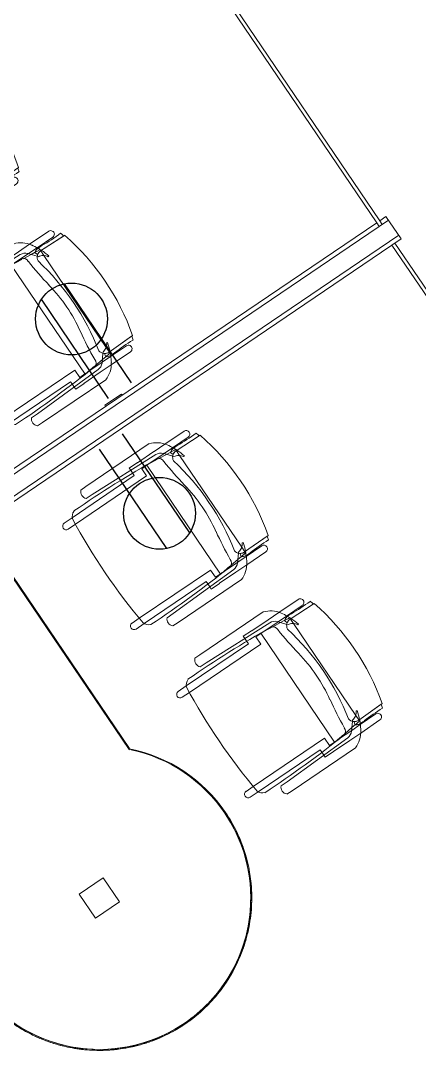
# Model space of a CAD drawing. Header units: inches. Extents: x -13 to 4331, y -638 to 2885.
# Drawn here: x 2731.1 to 2786.1, y 1077.8 to 1219.7 of the extents above; entities that cross this region are included whole.
import ezdxf

# ---------------------------------------------------------------- set-up
doc = ezdxf.new("R2010")
doc.units = ezdxf.units.IN
doc.header["$MEASUREMENT"] = 0
for name, color, linetype, lineweight in [('A-ANNO-NOTE', 131, 'Continuous', 30), ('A-WALL', 113, 'Continuous', 9), ('A-WALL-PATT', 111, 'Continuous', 13), ('E-ELEC-FIXT', 91, 'Continuous', 9), ('I-FURN', 30, 'Continuous', 9), ('I-FURN-PNLS', 30, 'Continuous', 9), ('I-WALL', 2, 'Continuous', 13)]:
    doc.layers.add(name, color=color, linetype=linetype, lineweight=lineweight)
pattern_1 = [(0, (0, 0), (30.72, 7.68), [1.267, -21.773, 1.267, -21.773, -122.88]), (0, (0, 0), (30.72, 7.68), [-46.08, 1.267, -44.813, 1.267, -21.773, -53.76]), (0, (0, 0), (30.72, 7.68), [-115.2, 1.267, -14.093, 1.267, -37.133]), (120, (11.52, 3.84), (-22.011075, 22.7643), [1.267, -21.773, 1.267, -21.773, -122.88]), (120, (11.52, 3.84), (-22.011075, 22.7643), [-46.08, 1.267, -44.813, 1.267, -21.773, -53.76]), (120, (11.52, 3.84), (-22.011075, 22.7643), [-115.2, 1.267, -14.093, 1.267, -37.133]), (240, (15.36, 19.2), (-8.708925, -30.4443), [1.267, -21.773, 1.267, -21.773, -122.88]), (240, (15.36, 19.2), (-8.708925, -30.4443), [-46.08, 1.267, -44.813, 1.267, -21.773, -53.76]), (240, (15.36, 19.2), (-8.708925, -30.4443), [-115.2, 1.267, -14.093, 1.267, -37.133])]

# ---------------------------------------------------------------- blocks, each defined once
blk = doc.blocks.new('Zira Wksta 12 - Type 1-5189151-FIRST FLOOR POWER _ SIGNAL')
at = {"layer": 'I-FURN'}
for p, q in [((-53, 17), (-53, 13)), ((-49, 17), (-53, 17)), ((-53, 17), (-49, 17)), ((-53, 13), (-53, 17)), ((-49, 13), (-49, 17)), ((-49, 17), (-49, 13)), ((-53, 13), (-49, 13)), ((-49, 13), (-53, 13))]:
    blk.add_line(p, q, dxfattribs=at)
at = {"layer": 'I-FURN-PNLS'}
for p, q in [((-0.12, 0.12), (-36.35, 0.12)), ((-36.35, 0.12), (-0.12, 0.12)), ((-36.35, 0.12), (-0.12, 0.12)), ((-0.12, 0.12), (-36.35, 0.12)), ((-36.3, 0), (0, 0)), ((-36.3, 0), (0, 0)), ((-36.3, 0), (0, 0)), ((0, 0), (-36.3, 0))]:
    blk.add_line(p, q, dxfattribs=at)
for radius, start, end in [(21, 90, 270), (21, 90, 270), (20.87, 90, 180), (20.87, 90, 180), (20.87, 98.1818, 163.6364), (21, 110.1031, 115.1473), (21, 110.1031, 115.1473), (20.87, 114.5455, 180), (21, 118.7187, 123.5308), (21, 118.7187, 123.5308), (21, 115.1473, 118.7187), (21, 115.1473, 118.7187), (21, 127.228, 131.915), (21, 127.228, 131.915), (21, 123.5308, 127.228), (21, 123.5308, 127.228), (21, 131.915, 135.6889), (21, 131.915, 135.6889), (21, 140.3, 144.1238), (21, 140.3, 144.1238), (21, 135.6889, 140.3), (21, 139.0909, 140.3), (21, 135.6889, 139.0909), (21, 144.1238, 148.6861), (21, 144.1238, 147.2727), (21, 148.6861, 150.2368), (21, 148.6861, 150.2368), (21, 147.2727, 148.6861), (21, 152.5432, 157.0735), (21, 152.5432, 157.0735), (21, 150.2859, 152.5432), (21, 150.2859, 152.5432), (21, 157.0735, 158.9402), (21, 157.0735, 158.9402), (21, 160.9524, 165.4626), (21, 160.9524, 165.4626), (21, 159.046, 160.9524), (21, 159.046, 160.9524), (20.87, 163.6364, 180), (21, 165.4626, 169.3548), (21, 165.4626, 169.3548), (21, 169.3548, 173.8538), (21, 169.3548, 173.8538), (21, 173.8538, 177.7523), (21, 173.8538, 177.7523), (21, 177.7523, 180), (21, 177.7523, 180), (21, 180, 182.2477), (21, 180, 182.2477), (20.87, 180, 204.5455), (20.87, 180, 270), (20.87, 180, 270), (20.87, 180, 270), (21, 182.2477, 186.1462), (21, 182.2477, 186.1462), (21, 186.1462, 190.6452), (21, 186.1462, 190.6452), (21, 190.6452, 194.5374), (21, 190.6452, 194.5374), (21, 194.5374, 199.0476), (21, 194.5374, 199.0476), (21, 199.0476, 201.0598), (21, 199.0476, 201.0598), (21, 201.1303, 202.9265), (21, 201.1303, 202.9265), (21, 202.9265, 207.4568), (21, 202.9265, 207.4568), (20.87, 204.5455, 270), (21, 207.4568, 211.3139), (21, 207.4568, 211.3139), (21, 211.3139, 215.8762), (21, 211.3139, 215.8762), (21, 215.8762, 219.7), (21, 215.8762, 219.7), (21, 219.7, 224.3111), (21, 219.7, 224.3111), (21, 224.3111, 228.085), (21, 224.3111, 228.085), (21, 270, 314.4153), (20.88, 314.1273, 314.3662), (20.88, 314.1273, 314.3662), (20.88, 314.1273, 314.3662), (20.88, 314.1273, 314.3662), (21, 228.085, 232.772), (21, 228.085, 232.772), (21, 270, 314.4153), (21, 270, 314.4153), (21, 270, 314.4153), (20.88, 270, 313.753), (20.88, 270, 313.753), (20.88, 270, 313.753), (20.88, 270, 313.753), (21, 232.772, 236.4692), (21, 232.772, 236.4692), (21, 236.4692, 241.2813), (21, 236.4692, 241.2813), (21, 241.2813, 244.8527), (21, 241.2813, 244.8527), (21, 244.8527, 249.8969), (21, 244.8527, 249.8969), (21, 249.8969, 253.2356), (21, 249.8969, 253.2356), (21, 253.2356, 258.8316), (21, 253.2356, 258.8316), (21, 258.8316, 261.618), (21, 258.8316, 261.618), (21, 261.618, 270), (21, 261.618, 270)]:
    blk.add_arc((-51, 15), radius, start, end, dxfattribs=at)
blk = doc.blocks.new('F-Haworth_Chair_X99-Seminar - X99 Seminar Chair with Glides-5021971-FIRST FLOOR POWER _ SIGNAL')
at = {"layer": 'I-FURN'}
for p, q in [((-8.34, 11.52), (-8.42, 7.57)), ((-8.42, 7.57), (-8.34, 11.37)), ((8.42, 7.57), (8.34, 11.52)), ((8.34, 11.37), (8.42, 7.57)), ((-10.04, 10.02), (-10.04, 6.81)), ((-9.04, 7.4), (-9.04, 10.02)), ((9.04, 10.02), (9.04, 7.4)), ((10.04, 6.81), (10.04, 10.02)), ((-9.04, 5.99), (-9.04, 7.4)), ((-8.62, 7.42), (-8.68, 6.91)), ((-8.6, 7.6), (-8.62, 7.43)), ((-8.49, 7.6), (-8.56, 7.6)), ((-7.65, 7.6), (-8.4, 7.6)), ((7.65, 7.6), (-7.65, 7.6)), ((-7.18, 7.99), (-7.21, 8.13)), ((7.21, 8.13), (7.18, 7.99)), ((8.4, 7.6), (7.65, 7.6)), ((8.56, 7.6), (8.49, 7.6)), ((8.62, 7.43), (8.6, 7.6)), ((8.68, 6.91), (8.62, 7.42)), ((9.04, 7.4), (9.04, 5.99)), ((-10.04, 6.81), (-10.04, 5)), ((-9.13, 5.92), (-8.07, 6.77)), ((-9.04, 3.62), (-9.04, 5.99)), ((-8.75, 6.22), (-8.88, 4.99)), ((-8.68, 6.87), (-8.75, 6.22)), ((-8.61, 6.81), (-8.23, 6.95)), ((-8.07, 6.77), (-7.95, 6.87)), ((7.95, 6.87), (8.07, 6.77)), ((8.07, 6.77), (9.13, 5.92)), ((8.23, 6.95), (8.61, 6.81)), ((8.75, 6.22), (8.68, 6.87)), ((8.88, 4.99), (8.75, 6.22)), ((9.04, 5.99), (9.04, 3.62)), ((10.04, 5), (10.04, 6.81)), ((-11.32, 5.06), (-11.32, -5.48)), ((-10.04, 4.99), (-10.04, 2.27)), ((-9.92, -5.36), (-9.57, 4.97)), ((-8.9, 4.8), (-9.07, 3.2)), ((-8.88, 4.99), (-8.89, 4.91)), ((8.89, 4.91), (8.88, 4.99)), ((9.07, 3.2), (8.9, 4.8)), ((9.57, 4.97), (9.92, -5.36)), ((10.04, 2.27), (10.04, 4.99)), ((11.32, -5.48), (11.32, 5.06)), ((-9.07, 3.2), (-9.07, 3.12)), ((-9.07, 3.12), (9.07, 3.12)), ((-9.04, 3.43), (-9.04, 3.62)), ((-9.04, 3.12), (-9.04, 3.43)), ((-9.04, 2.27), (-9.04, 3.12)), ((9.04, 3.62), (9.04, 3.43)), ((9.04, 3.43), (9.04, 3.12)), ((9.04, 3.12), (9.04, 2.27)), ((9.07, 3.12), (9.07, 3.2)), ((-10.04, 2.27), (-10.07, 2.27)), ((-10.07, 2.27), (-10.07, 0.89)), ((-7.83, 2.27), (-9.04, 2.27)), ((-7.83, -9.57), (-7.83, 2.27)), ((9.04, 2.27), (7.83, 2.27)), ((7.83, 2.27), (7.83, -9.57)), ((10.07, 2.27), (10.04, 2.27)), ((10.07, 0.89), (10.07, 2.27)), ((-10.07, 0.89), (-9.71, 0.89)), ((-9.71, 0.89), (-9.2, 0.89)), ((-9.2, 0.89), (-8.82, 0.89)), ((-8.82, 0.89), (-8.82, -9.44)), ((8.82, 0.89), (9.2, 0.89)), ((8.82, -9.44), (8.82, 0.89)), ((9.2, 0.89), (9.71, 0.89)), ((9.71, 0.89), (10.07, 0.89)), ((-11.32, -5.48), (-11.3, -6.32)), ((-9.92, -6.36), (-9.92, -5.36)), ((9.92, -5.36), (9.92, -6.36)), ((11.3, -6.32), (11.32, -5.48)), ((-8.82, -9.44), (-8.82, -10.78)), ((-7.83, -10.78), (-7.83, -9.57)), ((7.83, -9.57), (7.83, -10.78)), ((8.82, -10.78), (8.82, -9.44))]:
    blk.add_line(p, q, dxfattribs=at)
for centre, radius, start, end in [((0, -20.73), 33.17, 104.5766, 105.5522), ((0, -20.29), 32.89, 75.3075, 104.696), ((0, -20.73), 33.17, 74.4478, 75.4234), ((-9.54, 10.02), 0.498, 360, 180), ((-36.06, 10.03), 27.2, 355.9857, 2.5118), ((36.06, 10.03), 27.2, 177.4882, 184.0143), ((9.54, 10.02), 0.498, 360, 180), ((-4.71, -1.15), 9.61, 116.0036, 121.9522), ((-5.2, 7.86), 3.74, 175.9857, 189.9064), ((-4.71, -1.15), 9.61, 113.5094, 116.0036), ((-8.28, 7.33), 0.613, 189.9064, 237.4573), ((-4.71, -1.15), 9.61, 112.927, 113.3607), ((-4.71, -1.15), 9.61, 105.0666, 112.7369), ((-7.37, 7.55), 1.05, 178.8214, 214.7998), ((-7.37, 7.55), 1.05, 178.8214, 264.0446), ((-6.55, 6.76), 1.38, 147.5752, 174.9122), ((-6.55, 6.76), 1.38, 117.0503, 145.9813), ((0, -26.49), 33.83, 77.2285, 102.7715), ((6.55, 6.76), 1.38, 34.0187, 62.9497), ((4.71, -1.15), 9.61, 67.2631, 74.9334), ((7.37, 7.55), 1.05, 275.9554, 1.1786), ((6.55, 6.76), 1.38, 5.0878, 32.4248), ((7.37, 7.55), 1.05, 325.2002, 1.1786), ((4.71, -1.15), 9.61, 66.6393, 67.073), ((4.71, -1.15), 9.61, 63.9964, 66.4906), ((8.28, 7.33), 0.613, 302.5427, 350.0936), ((5.2, 7.86), 3.74, 350.0936, 4.0143), ((4.71, -1.15), 9.61, 58.0478, 63.9964), ((-7.87, 3.92), 3.63, 121.9522, 161.8211), ((-8.18, 4.9), 1.39, 132.8922, 177.1987), ((-11.32, 48.08), 42.84, 274.2301, 280.0233), ((0, -15.97), 22.19, 79.9767, 100.0233), ((11.32, 48.08), 42.84, 259.9767, 265.7699), ((8.18, 4.9), 1.39, 2.8013, 47.1078), ((7.87, 3.92), 3.63, 18.1789, 58.0478), ((144.06, -7.32), 153.52, 175.4787, 180.5251), ((-8.24, 4.59), 0.763, 84.2338, 165.7662), ((8.24, 4.59), 0.763, 14.2338, 95.7662), ((-144.06, -7.32), 153.52, 359.4749, 4.5213), ((-10.58, -5.68), 0.956, 221.8901, 314.1099), ((10.58, -5.68), 0.956, 225.8901, 318.1099), ((-8.21, -8.28), 1.31, 200.0433, 249.9567), ((0, 75.01), 84.96, 264.1475, 275.8525), ((8.21, -8.28), 1.31, 290.0433, 339.9567), ((-8.32, -10.78), 0.495, 180, 360), ((8.32, -10.78), 0.495, 180, 360)]:
    blk.add_arc(centre, radius, start, end, dxfattribs=at)
blk = doc.blocks.new('F-Haworth_Chair_X99-Seminar - X99 Seminar Chair with Glides-V4-FIRST FLOOR POWER _ SIGNAL')
at = {"layer": 'I-FURN'}
for p, q in [((-8.34, 11.52), (-8.42, 7.57)), ((-8.42, 7.57), (-8.34, 11.37)), ((8.42, 7.57), (8.34, 11.52)), ((8.34, 11.37), (8.42, 7.57)), ((-10.04, 10.02), (-10.04, 6.81)), ((-9.04, 7.4), (-9.04, 10.02)), ((9.04, 10.02), (9.04, 7.4)), ((10.04, 6.81), (10.04, 10.02)), ((-9.04, 5.99), (-9.04, 7.4)), ((-8.62, 7.42), (-8.68, 6.91)), ((-8.6, 7.6), (-8.62, 7.43)), ((-8.49, 7.6), (-8.56, 7.6)), ((-7.65, 7.6), (-8.4, 7.6)), ((7.65, 7.6), (-7.65, 7.6)), ((-7.18, 7.99), (-7.21, 8.13)), ((7.21, 8.13), (7.18, 7.99)), ((8.4, 7.6), (7.65, 7.6)), ((8.56, 7.6), (8.49, 7.6)), ((8.62, 7.43), (8.6, 7.6)), ((8.68, 6.91), (8.62, 7.42)), ((9.04, 7.4), (9.04, 5.99)), ((-10.04, 6.81), (-10.04, 5)), ((-9.13, 5.92), (-8.07, 6.77)), ((-9.04, 3.62), (-9.04, 5.99)), ((-8.75, 6.22), (-8.88, 4.99)), ((-8.68, 6.87), (-8.75, 6.22)), ((-8.61, 6.81), (-8.23, 6.95)), ((-8.07, 6.77), (-7.95, 6.87)), ((7.95, 6.87), (8.07, 6.77)), ((8.07, 6.77), (9.13, 5.92)), ((8.23, 6.95), (8.61, 6.81)), ((8.75, 6.22), (8.68, 6.87)), ((8.88, 4.99), (8.75, 6.22)), ((9.04, 5.99), (9.04, 3.62)), ((10.04, 5), (10.04, 6.81)), ((-11.32, 5.06), (-11.32, -5.48)), ((-10.04, 4.99), (-10.04, 2.27)), ((-9.92, -5.36), (-9.57, 4.97)), ((-8.9, 4.8), (-9.07, 3.2)), ((-8.88, 4.99), (-8.89, 4.91)), ((8.89, 4.91), (8.88, 4.99)), ((9.07, 3.2), (8.9, 4.8)), ((9.57, 4.97), (9.92, -5.36)), ((10.04, 2.27), (10.04, 4.99)), ((11.32, -5.48), (11.32, 5.06)), ((-9.07, 3.2), (-9.07, 3.12)), ((-9.07, 3.12), (9.07, 3.12)), ((-9.04, 3.43), (-9.04, 3.62)), ((-9.04, 3.12), (-9.04, 3.43)), ((-9.04, 2.27), (-9.04, 3.12)), ((9.04, 3.62), (9.04, 3.43)), ((9.04, 3.43), (9.04, 3.12)), ((9.04, 3.12), (9.04, 2.27)), ((9.07, 3.12), (9.07, 3.2)), ((-10.04, 2.27), (-10.07, 2.27)), ((-10.07, 2.27), (-10.07, 0.89)), ((-7.83, 2.27), (-9.04, 2.27)), ((-7.83, -9.57), (-7.83, 2.27)), ((9.04, 2.27), (7.83, 2.27)), ((7.83, 2.27), (7.83, -9.57)), ((10.07, 2.27), (10.04, 2.27)), ((10.07, 0.89), (10.07, 2.27)), ((-10.07, 0.89), (-9.71, 0.89)), ((-9.71, 0.89), (-9.2, 0.89)), ((-9.2, 0.89), (-8.82, 0.89)), ((-8.82, 0.89), (-8.82, -9.44)), ((8.82, 0.89), (9.2, 0.89)), ((8.82, -9.44), (8.82, 0.89)), ((9.2, 0.89), (9.71, 0.89)), ((9.71, 0.89), (10.07, 0.89)), ((-11.32, -5.48), (-11.3, -6.32)), ((-9.92, -6.36), (-9.92, -5.36)), ((9.92, -5.36), (9.92, -6.36)), ((11.3, -6.32), (11.32, -5.48)), ((-8.82, -9.44), (-8.82, -10.78)), ((-7.83, -10.78), (-7.83, -9.57)), ((7.83, -9.57), (7.83, -10.78)), ((8.82, -10.78), (8.82, -9.44))]:
    blk.add_line(p, q, dxfattribs=at)
for centre, radius, start, end in [((0, -20.73), 33.17, 104.5766, 105.5522), ((0, -20.29), 32.89, 75.3075, 104.696), ((0, -20.73), 33.17, 74.4478, 75.4234), ((-9.54, 10.02), 0.498, 360, 180), ((-36.06, 10.03), 27.2, 355.9857, 2.5118), ((36.06, 10.03), 27.2, 177.4882, 184.0143), ((9.54, 10.02), 0.498, 360, 180), ((-4.71, -1.15), 9.61, 116.0036, 121.9522), ((-5.2, 7.86), 3.74, 175.9857, 189.9064), ((-4.71, -1.15), 9.61, 113.5094, 116.0036), ((-8.28, 7.33), 0.613, 189.9064, 237.4573), ((-4.71, -1.15), 9.61, 112.927, 113.3607), ((-4.71, -1.15), 9.61, 105.0666, 112.7369), ((-7.37, 7.55), 1.05, 178.8214, 214.7998), ((-7.37, 7.55), 1.05, 178.8214, 264.0446), ((-6.55, 6.76), 1.38, 147.5752, 174.9122), ((-6.55, 6.76), 1.38, 117.0503, 145.9813), ((0, -26.49), 33.83, 77.2285, 102.7715), ((6.55, 6.76), 1.38, 34.0187, 62.9497), ((4.71, -1.15), 9.61, 67.2631, 74.9334), ((7.37, 7.55), 1.05, 275.9554, 1.1786), ((6.55, 6.76), 1.38, 5.0878, 32.4248), ((7.37, 7.55), 1.05, 325.2002, 1.1786), ((4.71, -1.15), 9.61, 66.6393, 67.073), ((4.71, -1.15), 9.61, 63.9964, 66.4906), ((8.28, 7.33), 0.613, 302.5427, 350.0936), ((5.2, 7.86), 3.74, 350.0936, 4.0143), ((4.71, -1.15), 9.61, 58.0478, 63.9964), ((-7.87, 3.92), 3.63, 121.9522, 161.8211), ((-8.18, 4.9), 1.39, 132.8922, 177.1987), ((-11.32, 48.08), 42.84, 274.2301, 280.0233), ((0, -15.97), 22.19, 79.9767, 100.0233), ((11.32, 48.08), 42.84, 259.9767, 265.7699), ((8.18, 4.9), 1.39, 2.8013, 47.1078), ((7.87, 3.92), 3.63, 18.1789, 58.0478), ((144.06, -7.32), 153.52, 175.4787, 180.5251), ((-8.24, 4.59), 0.763, 84.2338, 165.7662), ((8.24, 4.59), 0.763, 14.2338, 95.7662), ((-144.06, -7.32), 153.52, 359.4749, 4.5213), ((-10.58, -5.68), 0.956, 221.8901, 314.1099), ((10.58, -5.68), 0.956, 225.8901, 318.1099), ((-8.21, -8.28), 1.31, 200.0433, 249.9567), ((0, 75.01), 84.96, 264.1475, 275.8525), ((8.21, -8.28), 1.31, 290.0433, 339.9567), ((-8.32, -10.78), 0.495, 180, 360), ((8.32, -10.78), 0.495, 180, 360)]:
    blk.add_arc(centre, radius, start, end, dxfattribs=at)
blk = doc.blocks.new('F-Haworth_Chair_X99-Seminar - X99 Seminar Chair with Glides-5082672-FIRST FLOOR POWER _ SIGNAL')
at = {"layer": 'I-FURN'}
for p, q in [((-8.82, 9.44), (-8.82, 10.78)), ((-7.83, 10.78), (-7.83, 9.57)), ((7.83, 9.57), (7.83, 10.78)), ((8.82, 10.78), (8.82, 9.45)), ((-8.82, -0.89), (-8.82, 9.44)), ((-7.83, 9.57), (-7.83, -2.27)), ((7.83, -2.27), (7.83, 9.57)), ((8.82, 9.44), (8.82, -0.89)), ((-11.32, 5.48), (-11.3, 6.32)), ((-9.92, 6.36), (-9.92, 5.36)), ((9.92, 5.36), (9.92, 6.36)), ((11.3, 6.32), (11.32, 5.48)), ((-11.32, -5.06), (-11.32, 5.48)), ((-9.92, 5.36), (-9.57, -4.97)), ((9.57, -4.97), (9.92, 5.36)), ((11.32, 5.48), (11.32, -5.06)), ((-10.07, -0.89), (-9.71, -0.89)), ((-10.07, -2.27), (-10.07, -0.89)), ((-9.71, -0.89), (-9.2, -0.89)), ((-9.2, -0.89), (-8.82, -0.89)), ((8.82, -0.89), (9.2, -0.89)), ((9.2, -0.89), (9.71, -0.89)), ((9.71, -0.89), (10.07, -0.89)), ((10.07, -0.89), (10.07, -2.27)), ((-10.04, -2.27), (-10.07, -2.27)), ((-10.04, -4.99), (-10.04, -2.27)), ((-9.04, -2.27), (-9.04, -3.12)), ((-7.83, -2.27), (-9.04, -2.27)), ((9.04, -2.27), (7.83, -2.27)), ((9.04, -3.12), (9.04, -2.27)), ((10.04, -2.27), (10.04, -4.99)), ((10.07, -2.27), (10.04, -2.27)), ((-9.07, -3.12), (9.07, -3.12)), ((-9.07, -3.2), (-9.07, -3.12)), ((-8.9, -4.8), (-9.07, -3.2)), ((-9.04, -3.12), (-9.04, -3.43)), ((-9.04, -3.43), (-9.04, -3.62)), ((-9.04, -3.62), (-9.04, -5.99)), ((9.07, -3.2), (8.9, -4.8)), ((9.04, -3.43), (9.04, -3.12)), ((9.04, -3.62), (9.04, -3.43)), ((9.04, -5.99), (9.04, -3.62)), ((9.07, -3.12), (9.07, -3.2)), ((-10.04, -6.81), (-10.04, -5)), ((-8.88, -4.99), (-8.89, -4.91)), ((-8.75, -6.22), (-8.88, -4.99)), ((8.88, -4.99), (8.75, -6.22)), ((8.89, -4.91), (8.88, -4.99)), ((10.04, -5), (10.04, -6.81)), ((-10.04, -10.02), (-10.04, -6.81)), ((-9.13, -5.92), (-8.07, -6.77)), ((-9.04, -5.99), (-9.04, -7.4)), ((-8.68, -6.87), (-8.75, -6.22)), ((-8.62, -7.42), (-8.68, -6.91)), ((-8.61, -6.81), (-8.23, -6.95)), ((-8.07, -6.77), (-7.95, -6.87)), ((7.95, -6.87), (8.07, -6.77)), ((8.07, -6.77), (9.13, -5.92)), ((8.23, -6.95), (8.61, -6.81)), ((8.68, -6.91), (8.62, -7.42)), ((8.75, -6.22), (8.68, -6.87)), ((9.04, -7.4), (9.04, -5.99)), ((10.04, -6.81), (10.04, -10.02)), ((-9.04, -7.4), (-9.04, -10.02)), ((-8.6, -7.6), (-8.62, -7.43)), ((-8.49, -7.6), (-8.56, -7.6)), ((-8.42, -7.57), (-8.34, -11.37)), ((-8.34, -11.52), (-8.42, -7.57)), ((-7.65, -7.6), (-8.4, -7.6)), ((7.65, -7.6), (-7.65, -7.6)), ((-7.18, -7.99), (-7.21, -8.13)), ((7.21, -8.13), (7.18, -7.99)), ((8.4, -7.6), (7.65, -7.6)), ((8.34, -11.37), (8.42, -7.57)), ((8.42, -7.57), (8.34, -11.52)), ((8.56, -7.6), (8.49, -7.6)), ((8.62, -7.43), (8.6, -7.6)), ((9.04, -10.02), (9.04, -7.4))]:
    blk.add_line(p, q, dxfattribs=at)
for centre, radius, start, end in [((-8.32, 10.78), 0.495, 0, 180), ((0, -75.01), 84.96, 84.1475, 95.8525), ((8.32, 10.78), 0.495, 0, 180), ((-8.21, 8.28), 1.31, 110.0433, 159.9567), ((144.06, 7.32), 153.52, 179.4749, 184.5213), ((8.21, 8.28), 1.31, 20.0433, 69.9567), ((-144.06, 7.32), 153.52, 355.4787, 0.5251), ((-10.58, 5.68), 0.956, 45.8901, 138.1099), ((10.58, 5.68), 0.956, 41.8901, 134.1099), ((-7.87, -3.92), 3.63, 198.1789, 238.0478), ((-8.18, -4.9), 1.39, 182.8013, 227.1078), ((-8.24, -4.59), 0.763, 194.2338, 275.7662), ((-11.32, -48.08), 42.84, 79.9767, 85.7699), ((11.32, -48.08), 42.84, 94.2301, 100.0233), ((8.24, -4.59), 0.763, 264.2338, 345.7662), ((8.18, -4.9), 1.39, 312.8922, 357.1987), ((7.87, -3.92), 3.63, 301.9522, 341.8211), ((-4.71, 1.15), 9.61, 238.0478, 243.9964), ((-8.28, -7.33), 0.613, 122.5427, 170.0936), ((-7.37, -7.55), 1.05, 95.9554, 181.1786), ((-7.37, -7.55), 1.05, 145.2002, 181.1786), ((-6.55, -6.76), 1.38, 185.0878, 212.4248), ((0, 26.49), 33.83, 257.2285, 282.7715), ((0, 15.97), 22.19, 259.9767, 280.0233), ((7.37, -7.55), 1.05, 358.8214, 84.0446), ((6.55, -6.76), 1.38, 327.5752, 354.9122), ((7.37, -7.55), 1.05, 358.8214, 34.7998), ((8.28, -7.33), 0.613, 9.9064, 57.4573), ((4.71, 1.15), 9.61, 296.0036, 301.9522), ((-5.2, -7.86), 3.74, 170.0936, 184.0143), ((-36.06, -10.03), 27.2, 357.4882, 4.0143), ((-4.71, 1.15), 9.61, 243.9964, 246.4906), ((-4.71, 1.15), 9.61, 246.6393, 247.073), ((-4.71, 1.15), 9.61, 247.2631, 254.9334), ((-6.55, -6.76), 1.38, 214.0187, 242.9497), ((6.55, -6.76), 1.38, 297.0503, 325.9813), ((4.71, 1.15), 9.61, 285.0666, 292.7369), ((4.71, 1.15), 9.61, 292.927, 293.3607), ((4.71, 1.15), 9.61, 293.5094, 296.0036), ((36.06, -10.03), 27.2, 175.9857, 182.5118), ((5.2, -7.86), 3.74, 355.9857, 9.9064), ((-9.54, -10.02), 0.498, 180, 0), ((0, 20.73), 33.17, 254.4478, 255.4234), ((0, 20.73), 33.17, 284.5766, 285.5522), ((9.54, -10.02), 0.498, 180, 0), ((0, 20.29), 32.89, 255.304, 284.6925)]:
    blk.add_arc(centre, radius, start, end, dxfattribs=at)
blk = doc.blocks.new('F-Haworth_Chair_X99-Seminar - X99 Seminar Chair with Glides-V5-FIRST FLOOR POWER _ SIGNAL')
at = {"layer": 'I-FURN'}
for p, q in [((-8.82, 9.44), (-8.82, 10.78)), ((-7.83, 10.78), (-7.83, 9.57)), ((7.83, 9.57), (7.83, 10.78)), ((8.82, 10.78), (8.82, 9.44)), ((-8.82, 0.77), (-8.82, 9.44)), ((-7.83, 9.57), (-7.83, -2.27)), ((7.83, -2.27), (7.83, 9.57)), ((8.82, 9.44), (8.82, -0.89)), ((-11.32, 5.48), (-11.3, 6.32)), ((-9.92, 6.36), (-9.92, 5.36)), ((9.92, 5.36), (9.92, 6.36)), ((11.3, 6.32), (11.32, 5.48)), ((-11.32, -5.06), (-11.32, 5.48)), ((-9.92, 5.36), (-9.57, -4.97)), ((9.57, -4.97), (9.92, 5.36)), ((11.32, 5.48), (11.32, -5.06)), ((-8.82, -0.89), (-8.82, 0.75)), ((-10.07, -0.89), (-9.71, -0.89)), ((-10.07, -2.27), (-10.07, -0.89)), ((-9.71, -0.89), (-9.2, -0.89)), ((-9.2, -0.89), (-8.82, -0.89)), ((8.82, -0.89), (9.2, -0.89)), ((9.2, -0.89), (9.71, -0.89)), ((9.71, -0.89), (10.07, -0.89)), ((10.07, -0.89), (10.07, -2.27)), ((-10.04, -2.27), (-10.07, -2.27)), ((-10.04, -4.99), (-10.04, -2.27)), ((-9.04, -2.27), (-9.04, -3.12)), ((-7.83, -2.27), (-9.04, -2.27)), ((9.04, -2.27), (7.83, -2.27)), ((9.04, -3.12), (9.04, -2.27)), ((10.04, -2.27), (10.04, -4.99)), ((10.07, -2.27), (10.04, -2.27)), ((-9.07, -3.12), (9.07, -3.12)), ((-9.07, -3.2), (-9.07, -3.12)), ((-8.9, -4.8), (-9.07, -3.2)), ((-9.04, -3.12), (-9.04, -3.43)), ((-9.04, -3.43), (-9.04, -3.62)), ((-9.04, -3.62), (-9.04, -5.99)), ((9.07, -3.2), (8.9, -4.8)), ((9.04, -3.43), (9.04, -3.12)), ((9.04, -3.62), (9.04, -3.43)), ((9.04, -5.99), (9.04, -3.62)), ((9.07, -3.12), (9.07, -3.2)), ((-10.04, -6.81), (-10.04, -5)), ((-8.88, -4.99), (-8.89, -4.91)), ((-8.75, -6.22), (-8.88, -4.99)), ((8.88, -4.99), (8.75, -6.22)), ((8.89, -4.91), (8.88, -4.99)), ((10.04, -5), (10.04, -6.81)), ((-10.04, -10.02), (-10.04, -6.81)), ((-9.13, -5.92), (-8.07, -6.77)), ((-9.04, -5.99), (-9.04, -7.4)), ((-8.68, -6.87), (-8.75, -6.22)), ((-8.62, -7.42), (-8.68, -6.91)), ((-8.61, -6.81), (-8.23, -6.95)), ((-8.07, -6.77), (-7.95, -6.87)), ((7.95, -6.87), (8.07, -6.77)), ((8.07, -6.77), (9.13, -5.92)), ((8.23, -6.95), (8.61, -6.81)), ((8.68, -6.91), (8.62, -7.42)), ((8.75, -6.22), (8.68, -6.87)), ((9.04, -7.4), (9.04, -5.99)), ((10.04, -6.81), (10.04, -10.02)), ((-9.04, -7.4), (-9.04, -10.02)), ((-8.6, -7.6), (-8.62, -7.43)), ((-8.49, -7.6), (-8.56, -7.6)), ((-8.42, -7.57), (-8.34, -11.37)), ((-8.34, -11.52), (-8.42, -7.57)), ((-7.65, -7.6), (-8.4, -7.6)), ((7.65, -7.6), (-7.65, -7.6)), ((-7.18, -7.99), (-7.21, -8.13)), ((7.21, -8.13), (7.18, -7.99)), ((8.4, -7.6), (7.65, -7.6)), ((8.34, -11.37), (8.42, -7.57)), ((8.42, -7.57), (8.34, -11.52)), ((8.56, -7.6), (8.49, -7.6)), ((8.62, -7.43), (8.6, -7.6)), ((9.04, -10.02), (9.04, -7.4))]:
    blk.add_line(p, q, dxfattribs=at)
for centre, radius, start, end in [((-8.32, 10.78), 0.495, 0, 180), ((0, -75.01), 84.96, 84.1475, 95.8525), ((8.32, 10.78), 0.495, 0, 180), ((-8.21, 8.28), 1.31, 110.0433, 159.9567), ((144.06, 7.32), 153.52, 179.4749, 184.5213), ((8.21, 8.28), 1.31, 20.0433, 69.9567), ((-144.06, 7.32), 153.52, 355.4787, 0.5251), ((-10.58, 5.68), 0.956, 45.8901, 138.1099), ((10.58, 5.68), 0.956, 41.8901, 134.1099), ((-7.87, -3.92), 3.63, 198.1789, 238.0478), ((-8.18, -4.9), 1.39, 182.8013, 227.1078), ((-8.24, -4.59), 0.763, 194.2338, 275.7662), ((-11.32, -48.08), 42.84, 79.9767, 85.7699), ((11.32, -48.08), 42.84, 94.2301, 100.0233), ((8.24, -4.59), 0.763, 264.2338, 345.7662), ((8.18, -4.9), 1.39, 312.8922, 357.1987), ((7.87, -3.92), 3.63, 301.9522, 341.8211), ((-4.71, 1.15), 9.61, 238.0478, 243.9964), ((-8.28, -7.33), 0.613, 122.5427, 170.0936), ((-7.37, -7.55), 1.05, 95.9554, 181.1786), ((-7.37, -7.55), 1.05, 145.2002, 181.1786), ((-6.55, -6.76), 1.38, 185.0878, 212.4248), ((0, 26.49), 33.83, 257.2285, 282.7715), ((0, 15.97), 22.19, 259.9767, 280.0233), ((7.37, -7.55), 1.05, 358.8214, 84.0446), ((6.55, -6.76), 1.38, 327.5752, 354.9122), ((7.37, -7.55), 1.05, 358.8214, 34.7998), ((8.28, -7.33), 0.613, 9.9064, 57.4573), ((4.71, 1.15), 9.61, 296.0036, 301.9522), ((-5.2, -7.86), 3.74, 170.0936, 184.0143), ((-36.06, -10.03), 27.2, 357.4882, 4.0143), ((-4.71, 1.15), 9.61, 243.9964, 246.4906), ((-4.71, 1.15), 9.61, 246.6393, 247.073), ((-4.71, 1.15), 9.61, 247.2631, 254.9334), ((-6.55, -6.76), 1.38, 214.0187, 242.9497), ((6.55, -6.76), 1.38, 297.0503, 325.9813), ((4.71, 1.15), 9.61, 285.0666, 292.7369), ((4.71, 1.15), 9.61, 292.927, 293.3607), ((4.71, 1.15), 9.61, 293.5094, 296.0036), ((36.06, -10.03), 27.2, 175.9857, 182.5118), ((5.2, -7.86), 3.74, 355.9857, 9.9064), ((-9.54, -10.02), 0.498, 180, 0), ((0, 20.73), 33.17, 254.4478, 255.4234), ((0, 20.73), 33.17, 284.5766, 285.5522), ((9.54, -10.02), 0.498, 180, 0), ((0, 20.29), 32.89, 255.304, 284.6925)]:
    blk.add_arc(centre, radius, start, end, dxfattribs=at)
blk = doc.blocks.new('PS - Power Device _Wall Base_ - Duplex-4862727-FIRST FLOOR POWER _ SIGNAL')
at = {"layer": 'E-ELEC-FIXT'}
for p, q in [((2607.88, 1364.93), (2605.6, 1363.38)), ((2607.88, 1364.93), (2607.77, 1365.08)), ((2605.5, 1363.54), (2605.6, 1363.38))]:
    blk.add_line(p, q, dxfattribs=at)

msp = doc.modelspace()

# ---------------------------------------------------------------- hatches: boundary and pattern name
at = {"layer": 'A-WALL-PATT', "lineweight": 9}
h = msp.add_hatch(dxfattribs=at)
h.set_pattern_fill('FP_13', color=256, style=0, pattern_type=2)
h.set_pattern_definition(pattern_1)
h.paths.add_polyline_path([(2637.7, 1094.49), (2780.55, 1191.32), (2780.2, 1191.84), (2637.35, 1095.01)], flags=0)
h.paths.add_polyline_path([(2780.97, 1191.6), (2781.83, 1192.19), (2781.48, 1192.71), (2780.62, 1192.12), (2780.81, 1191.84)], flags=0)
h = msp.add_hatch(dxfattribs=at)
h.set_pattern_fill('FP_13', color=256, style=0, pattern_type=2)
h.set_pattern_definition(pattern_1)
h.paths.add_polyline_path([(2639.45, 1091.91), (2783.59, 1189.6), (2783.24, 1190.12), (2639.1, 1092.42)], flags=0)

# ---------------------------------------------------------------- linework, layer by layer
at = {"layer": 'A-ANNO-NOTE'}
for p, q in [((2746.44, 1169.75), (2737.17, 1183.43)), ((2743.27, 1167.6), (2734, 1181.28)), ((2743.27, 1167.6), (2734, 1181.28)), ((2745.15, 1162.76), (2754.43, 1149.08)), ((2745.15, 1162.76), (2754.43, 1149.08)), ((2741.98, 1160.61), (2751.25, 1146.93))]:
    msp.add_line(p, q, dxfattribs=at)
for centre in [(2738.15, 1178.57), (2750.28, 1151.79)]:
    msp.add_circle(centre, 4.95, dxfattribs=at)
at = {"layer": 'A-WALL', "lineweight": 13}
for p, q in [((2637.18, 1094.14), (2781.83, 1192.19)), ((2780.55, 1191.32), (2780.2, 1191.84)), ((2780.97, 1191.6), (2780.62, 1192.12)), ((2638.59, 1092.07), (2783.24, 1190.12))]:
    msp.add_line(p, q, dxfattribs=at)
at = {"layer": 'I-WALL'}
for p, q in [((2738.83, 1252.88), (2780.2, 1191.84)), ((2780.62, 1192.12), (2739.24, 1253.16)), ((2781.48, 1192.71), (2780.62, 1192.12)), ((2783.59, 1189.6), (2781.48, 1192.71)), ((2780.2, 1191.84), (2637.35, 1095.01)), ((2639.45, 1091.91), (2783.59, 1189.6)), ((2782.31, 1188.74), (2822.43, 1129.55)), ((2822.84, 1129.83), (2782.72, 1189.02))]:
    msp.add_line(p, q, dxfattribs=at)

# ---------------------------------------------------------------- block references
at = {"layer": 'E-ELEC-FIXT', "rotation": 179.9903745370821}
msp.add_blockref('PS - Power Device _Wall Base_ - Duplex-4862727-FIRST FLOOR POWER _ SIGNAL', (5350.85, 2531.17), dxfattribs=at)
at = {"layer": 'I-FURN'}
for name, p, rotation in [('F-Haworth_Chair_X99-Seminar - X99 Seminar Chair with Glides-V5-FIRST FLOOR POWER _ SIGNAL', (2716.64, 1199.9), 124.1299999999978), ('F-Haworth_Chair_X99-Seminar - X99 Seminar Chair with Glides-5082672-FIRST FLOOR POWER _ SIGNAL', (2732.35, 1176.73), 124.1299999999975), ('F-Haworth_Chair_X99-Seminar - X99 Seminar Chair with Glides-5021971-FIRST FLOOR POWER _ SIGNAL', (2751.02, 1149.18), 304.1299999999998), ('Zira Wksta 12 - Type 1-5189151-FIRST FLOOR POWER _ SIGNAL', (2725.79, 1149.4), 124.1299999999996), ('F-Haworth_Chair_X99-Seminar - X99 Seminar Chair with Glides-V4-FIRST FLOOR POWER _ SIGNAL', (2766.73, 1126), 304.1299999999994)]:
    msp.add_blockref(name, p, dxfattribs=dict(at, rotation=rotation))

doc.saveas('drawing.dxf')
